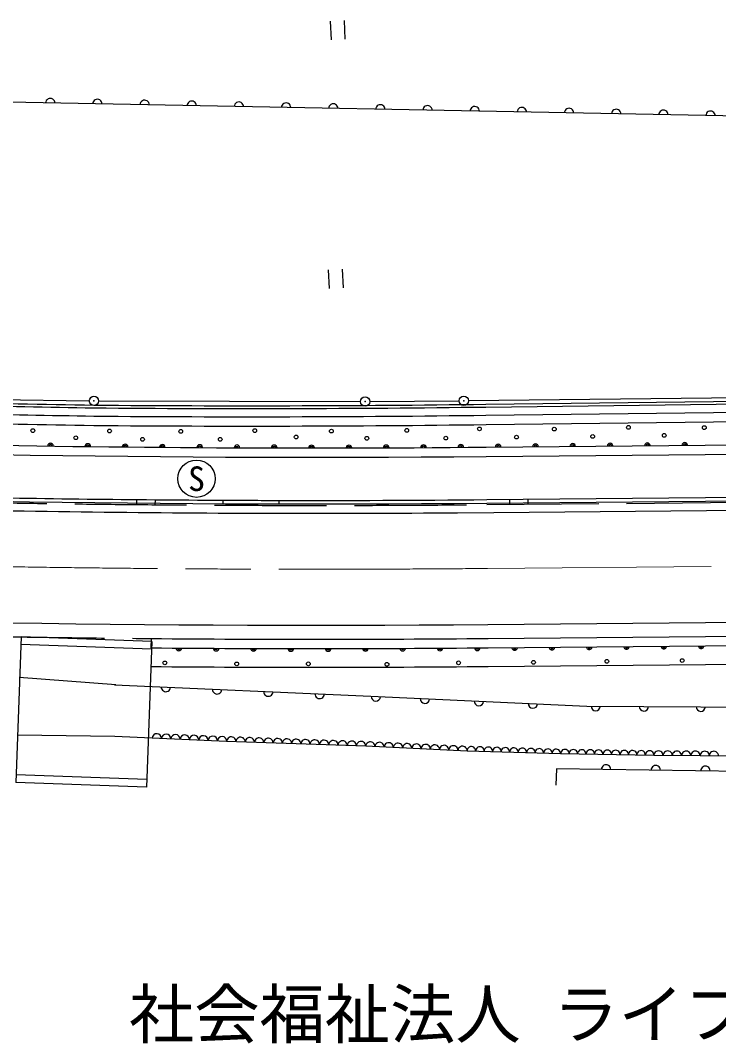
# Model space of a CAD drawing. Units: millimetres, scale not verified. Extents: x 40000 to 680000, y 20000 to 380000.
# Drawn here: x 232656 to 270081, y 264104 to 318925 of the extents above; entities that cross this region are included whole.
import ezdxf
from ezdxf.enums import TextEntityAlignment as Align

# ---------------------------------------------------------------- set-up
doc = ezdxf.new("R2010")
doc.units = ezdxf.units.MM
doc.header["$LTSCALE"] = 1000
doc.header["$PDMODE"] = 32
doc.header["$PDSIZE"] = 500
doc.linetypes.add('CHAIN', pattern=[18.5, 12, -1.5, 3.5, -1.5])
doc.linetypes.add('DASHED', pattern=[7.5, 6, -1.5])
for name, color, linetype, lineweight in [('M-BGD', 7, 'Continuous', 25), ('M-BGD-EXST', 7, 'Continuous', 25), ('M-BMK', 2, 'CHAIN', 13), ('M-BMK-ROW', 30, 'Continuous', 25), ('M-STR-HTXT', 7, 'Continuous', 13), ('M-STR-STRC', 7, 'Continuous', 25)]:
    doc.layers.add(name, color=color, linetype=linetype, lineweight=lineweight)
doc.styles.add('ＭＳ ゴシック', font='')
doc.styles.get('ＭＳ ゴシック').set_extended_font_data('MS Gothic')

msp = doc.modelspace()

# ---------------------------------------------------------------- linework, layer by layer
at = {"layer": 'M-BGD'}
for p, q in [((257603, 298362), (274153, 298563)), ((257604, 298212), (274165, 298413)), ((257610, 297772), (274198, 297973)), ((257616, 297272), (274235, 297474)), ((257627, 296061), (274245, 296214)), ((257632, 295561), (274281, 295714)), ((257653, 293249), (271458, 293376)), ((238872, 293253), (238869, 292985)), ((239871, 293244), (239869, 292976)), ((243505, 293219), (243504, 293031)), ((246505, 293209), (246504, 293021)), ((257655, 293061), (274459, 293215)), ((258868, 293260), (258871, 292992)), ((259870, 293001), (259868, 293269)), ((257721, 285811), (426637, 287365)), ((257726, 285311), (426641, 286865)), ((232697, 285893), (232417, 278098)), ((239693, 285642), (232697, 285893)), ((239693, 285642), (239413, 277847)), ((239656, 285808), (239651, 285308)), ((239678, 285242), (232683, 285493)), ((257735, 284311), (356538, 285220)), ((237769, 283325), (232580, 283724)), ((237725, 280554), (232492, 280624)), ((239427, 278246), (232432, 278498)), ((261385, 278831), (261354, 277943)), ((277366, 278604), (261385, 278831)), ((239413, 277847), (232417, 278098))]:
    msp.add_line(p, q, dxfattribs=at)
at = {"layer": 'M-BGD', "linetype": 'DASHED'}
msp.add_line((257655, 292981), (274465, 293135), dxfattribs=at)
at = {"layer": 'M-BGD'}
for points in [[(272036, 314695), (272179, 313775), (229199, 314597)], [(237706, 283330), (251442, 282712), (263025, 282190), (275220, 282117)], [(276096, 279467), (271568, 279500), (266612, 279539), (261613, 279620), (256604, 279778), (251165, 280033), (243711, 280296), (237725, 280554)]]:
    msp.add_lwpolyline(points, dxfattribs=at)
for centre in [(257261, 297040), (265249, 297121), (269317, 297107), (233321, 296947), (235622, 296563), (237436, 296927), (239204, 296480), (241250, 296907), (243367, 296480), (245217, 296947), (247433, 296605), (249325, 296920), (251227, 296535), (253367, 296960), (255459, 296545), (259248, 296600), (261275, 297027), (263333, 296637), (267168, 296692), (240396, 284500), (244250, 284446), (248090, 284451), (252305, 284424), (256146, 284504), (260160, 284531), (264094, 284585), (268135, 284625)]:
    msp.add_circle(centre, 100, dxfattribs=at)
for centre, radius, start, end in [((234256, 314501), 250, 358.9038, 178.9038), ((236784, 314452), 250, 358.9038, 178.9038), ((239312, 314404), 250, 358.9038, 178.9038), ((241840, 314355), 250, 358.9038, 178.9038), ((244368, 314307), 250, 358.9038, 178.9038), ((246897, 314259), 250, 358.9038, 178.9038), ((249425, 314210), 250, 358.9038, 178.9038), ((251953, 314162), 250, 358.9038, 178.9038), ((254481, 314114), 250, 358.9038, 178.9038), ((257010, 314065), 250, 358.9038, 178.9038), ((259538, 314017), 250, 358.9038, 178.9038), ((262066, 313968), 250, 358.9038, 178.9038), ((264594, 313920), 250, 358.9038, 178.9038), ((267123, 313872), 250, 358.9038, 178.9038), ((269651, 313823), 250, 358.9038, 178.9038), ((248490, 1289519), 994000, 264.08246, 270.52696), ((248490, 1289519), 996500, 264.08246, 270.52696), ((252610, 1289422), 991235, 268.60421, 269.07435), ((252610, 1289422), 991385, 268.64706, 269.07438), ((244965, 1289516), 991235, 269.51624, 270.73039), ((252610, 1289422), 991825, 268.66473, 269.07447), ((244965, 1289516), 991825, 269.51611, 270.73056), ((244965, 1289516), 991385, 269.51621, 270.73044), ((252610, 1289422), 992325, 268.6072, 269.07457), ((244965, 1289516), 992325, 269.516, 270.73047), ((248490, 1289519), 993500, 268.74832, 270.52696), ((234267, 296121), 150, 359.2362, 179.2362), ((234267, 296121), 75, 359.2362, 179.2362), ((236264, 296094), 150, 359.2362, 179.2362), ((236264, 296094), 75, 359.2362, 179.2362), ((238266, 296071), 150, 359.2362, 179.2362), ((238266, 296071), 75, 359.2362, 179.2362), ((240266, 296052), 150, 359.2362, 179.2362), ((240266, 296052), 75, 359.2362, 179.2362), ((242266, 296039), 150, 0.0823, 179.5706), ((242266, 296039), 75, 0.0823, 179.905), ((244266, 296029), 150, 0.0823, 180.0823), ((244266, 296029), 75, 0.0823, 180.0823), ((246262, 296022), 150, 0.0823, 180.0823), ((246262, 296022), 75, 0.0823, 180.0823), ((248263, 296019), 150, 0.0823, 180.0823), ((248263, 296019), 75, 0.0823, 180.0823), ((250266, 296020), 150, 0.0823, 180.0823), ((250266, 296020), 75, 0.0823, 180.0823), ((252265, 296026), 150, 0.0823, 180.0823), ((252265, 296026), 75, 0.0823, 180.0823), ((254264, 296035), 150, 0.0823, 180.0823), ((254264, 296035), 75, 0.0823, 180.0823), ((256264, 296048), 150, 0.0823, 180.0823), ((256264, 296048), 75, 0.0823, 180.0823), ((258266, 296067), 150, 0.527, 180.527), ((258266, 296067), 75, 0.527, 180.527), ((260266, 296085), 150, 0.527, 180.527), ((260266, 296085), 75, 0.527, 180.527), ((262265, 296103), 150, 0.527, 180.527), ((262265, 296103), 75, 0.527, 180.527), ((264265, 296122), 150, 0.527, 180.527), ((264265, 296122), 75, 0.527, 180.527), ((266265, 296140), 150, 0.527, 180.527), ((266265, 296140), 75, 0.527, 180.527), ((268265, 296159), 150, 0.527, 180.527), ((268265, 296159), 75, 0.527, 180.527), ((248490, 1289519), 996312, 268.87783, 269.71333), ((248490, 1289519), 996312, 269.88586, 270.52696), ((248490, 1289519), 1003750, 269.49574, 270.52696), ((248490, 1289519), 1004250, 269.49574, 270.52696), ((241150, 285301), 150, 181.726, 357.4365), ((241150, 285301), 75, 183.8802, 355.2822), ((243150, 285293), 150, 183.3789, 356.0118), ((243150, 285293), 75, 187.0842, 352.3064), ((245150, 285284), 150, 183.5083, 356.1106), ((245150, 285284), 75, 187.2292, 352.3897), ((247150, 285275), 150, 182.1142, 357.7329), ((247150, 285275), 75, 184.3145, 355.5326), ((249150, 285271), 150, 180.2692, 0.2692), ((249150, 285271), 75, 180.2692, 0.2692), ((251150, 285280), 150, 183.2271, 357.0765), ((251150, 285280), 75, 186.3178, 353.9858), ((253150, 285290), 150, 184.1471, 356.3846), ((253150, 285290), 75, 188.0528, 352.4789), ((255150, 285299), 150, 183.5429, 357.2171), ((255150, 285299), 75, 186.7219, 354.0381), ((257150, 285308), 150, 181.417, 359.5712), ((257150, 285308), 75, 182.3465, 358.6417), ((259150, 285324), 150, 180.527, 0.527), ((259150, 285324), 75, 180.527, 0.527), ((261150, 285343), 150, 180.527, 0.527), ((261150, 285343), 75, 180.527, 0.527), ((263149, 285361), 150, 180.527, 0.527), ((263149, 285361), 75, 180.527, 0.527), ((265149, 285379), 150, 180.527, 0.527), ((265149, 285379), 75, 180.527, 0.527), ((267149, 285398), 150, 180.527, 0.527), ((267149, 285398), 75, 180.527, 0.527), ((269149, 285416), 150, 180.527, 0.527), ((269149, 285416), 75, 180.527, 0.527), ((248490, 1289519), 1005250, 269.49574, 270.52696), ((248490, 1289519), 1005250, 269.49574, 270.52696), ((240453, 283206), 250, 177.4217, 357.4217), ((243200, 283083), 250, 177.4217, 357.4217), ((245947, 282959), 250, 177.4217, 357.4217), ((248695, 282835), 250, 177.4217, 357.4217), ((251707, 282700), 250, 177.423, 357.423), ((254338, 282581), 250, 177.423, 357.423), ((257233, 282451), 250, 177.423, 357.423), ((260129, 282321), 250, 177.423, 357.423), ((263495, 282187), 250, 179.6563, 359.6563), ((266074, 282172), 250, 179.6563, 359.6563), ((269123, 282154), 250, 179.6563, 359.6563), ((239970, 280457), 250, 357.5301, 177.5301), ((240469, 280436), 250, 357.5301, 177.5301), ((240968, 280414), 250, 357.5301, 177.5301), ((241467, 280393), 250, 357.5301, 177.5301), ((241965, 280371), 250, 357.5301, 177.5301), ((242464, 280350), 250, 357.5301, 177.5301), ((242963, 280328), 250, 357.5301, 177.5301), ((243462, 280307), 250, 357.5301, 177.5301), ((243960, 280289), 249, 357.6593, 178.2943), ((244457, 280271), 249, 357.6593, 178.2943), ((244954, 280253), 249, 357.6593, 178.2943), ((245451, 280236), 249, 357.6593, 178.2943), ((245948, 280218), 249, 357.6593, 178.2943), ((246445, 280201), 249, 357.6593, 178.2943), ((246941, 280183), 249, 357.6593, 178.2943), ((247438, 280166), 249, 357.6593, 178.2943), ((247935, 280148), 249, 357.6593, 178.2943), ((248432, 280131), 249, 357.6593, 178.2943), ((248929, 280113), 249, 357.6593, 178.2943), ((249426, 280095), 249, 357.6593, 178.2943), ((249923, 280078), 249, 357.6593, 178.2943), ((250420, 280060), 249, 357.6593, 178.2943), ((250917, 280043), 249, 357.6593, 178.2943), ((251413, 280024), 248, 356.74, 177.9008), ((251907, 280000), 248, 356.74, 177.9008), ((252401, 279977), 248, 356.74, 177.9008), ((252896, 279954), 248, 356.74, 177.9008), ((253390, 279931), 248, 356.74, 177.9008), ((253885, 279908), 248, 356.74, 177.9008), ((254379, 279885), 248, 356.74, 177.9008), ((254874, 279862), 248, 356.74, 177.9008), ((255368, 279838), 248, 356.74, 177.9008), ((255862, 279815), 248, 356.74, 177.9008), ((256357, 279792), 248, 356.74, 177.9008), ((256832, 279792), 229, 352.8671, 183.509), ((257288, 279778), 229, 352.8671, 183.509), ((257743, 279763), 229, 352.8671, 183.509), ((258198, 279749), 229, 352.8671, 183.509), ((258654, 279734), 229, 352.8671, 183.509), ((259109, 279720), 229, 352.8671, 183.509), ((259564, 279706), 229, 352.8671, 183.509), ((260020, 279691), 229, 352.8671, 183.509), ((260475, 279677), 229, 352.8671, 183.509), ((260931, 279662), 229, 352.8671, 183.509), ((261386, 279648), 229, 352.8671, 183.509), ((261841, 279638), 228, 353.6236, 184.5272), ((262295, 279630), 228, 353.6236, 184.5272), ((262750, 279623), 228, 353.6236, 184.5272), ((263204, 279616), 228, 353.6236, 184.5272), ((263659, 279608), 228, 353.6236, 184.5272), ((264113, 279601), 228, 353.6236, 184.5272), ((264567, 279594), 228, 353.6236, 184.5272), ((265022, 279586), 228, 353.6236, 184.5272), ((265476, 279579), 228, 353.6236, 184.5272), ((265931, 279572), 228, 353.6236, 184.5272), ((266385, 279564), 228, 353.6236, 184.5272), ((266860, 279539), 248, 359.0391, 180.0639), ((267356, 279535), 248, 359.0391, 180.0639), ((267851, 279531), 248, 359.0391, 180.0639), ((268347, 279528), 248, 359.0391, 180.0639), ((268842, 279524), 248, 359.0391, 180.0639), ((269338, 279520), 248, 359.0391, 180.0639), ((269833, 279516), 248, 359.0391, 180.0639), ((264048, 278794), 250, 359.1855, 179.1856), ((266712, 278756), 250, 359.1855, 179.1856), ((269375, 278718), 250, 359.1855, 179.1856)]:
    msp.add_arc(centre, radius, start, end, dxfattribs=at)
at = {"layer": 'M-BGD', "linetype": 'DASHED'}
for radius, start, end in [(996580, 264.08246, 270.52696), (996312, 269.71333, 269.88586), (1003750, 269.0111, 269.49574)]:
    msp.add_arc((248490, 1289519), radius, start, end, dxfattribs=at)
at = {"layer": 'M-BGD-EXST'}
for p, q in [((249253, 318886), (249306, 317887)), ((250002, 318925), (250055, 317927)), ((249155, 305554), (249208, 304556)), ((249904, 305594), (249957, 304595))]:
    msp.add_line(p, q, dxfattribs=at)
msp.add_circle((242095, 294370), 1000, dxfattribs=at)
at = {"layer": 'M-BMK'}
msp.add_line((257687, 289561), (270999, 289684), dxfattribs=at)
msp.add_arc((248486, 1289483), 999964, 265.64616, 270.52726, dxfattribs=at)
at = {"layer": 'M-BMK-ROW'}
for p, q in [((229180, 298655), (236348, 298544)), ((229180, 298655), (236348, 298544)), ((236848, 298539), (250880, 298506)), ((236848, 298539), (250880, 298506)), ((251380, 298507), (256169, 298548)), ((251380, 298507), (256169, 298548)), ((256669, 298553), (272964, 298749)), ((256669, 298553), (272964, 298749))]:
    msp.add_line(p, q, dxfattribs=at)
for centre in [(236598, 298540), (236598, 298540), (256419, 298550), (256419, 298550), (251130, 298505), (251130, 298505)]:
    msp.add_circle(centre, 250, dxfattribs=at)
for p in [(236598, 298540), (236598, 298540), (256419, 298550), (256419, 298550), (251130, 298505), (251130, 298505)]:
    msp.add_point(p, dxfattribs=at)
at = {"layer": 'M-STR-STRC'}
for p, q in [((258035, 292564), (437972, 294219)), ((256092, 292548), (258035, 292564)), ((257714, 286561), (438027, 288220))]:
    msp.add_line(p, q, dxfattribs=at)
for radius, start, end in [(997000, 268.18813, 269.31252), (1003000, 263.80072, 270.52696), (997000, 269.31252, 270.4369)]:
    msp.add_arc((248490, 1289519), radius, start, end, dxfattribs=at)

# ---------------------------------------------------------------- texts
at = {"layer": 'M-BGD-EXST', "style": 'ＭＳ ゴシック'}
msp.add_text('S', height=1320, dxfattribs=at).set_placement((242095, 294370), align=Align.MIDDLE_CENTER)
at = {"layer": 'M-STR-HTXT', "style": 'ＭＳ ゴシック'}
msp.add_text('社会福祉法人 ライフケア高砂', height=2566, dxfattribs=at).set_placement((262095, 265678), align=Align.MIDDLE_CENTER)

doc.saveas('drawing.dxf')
